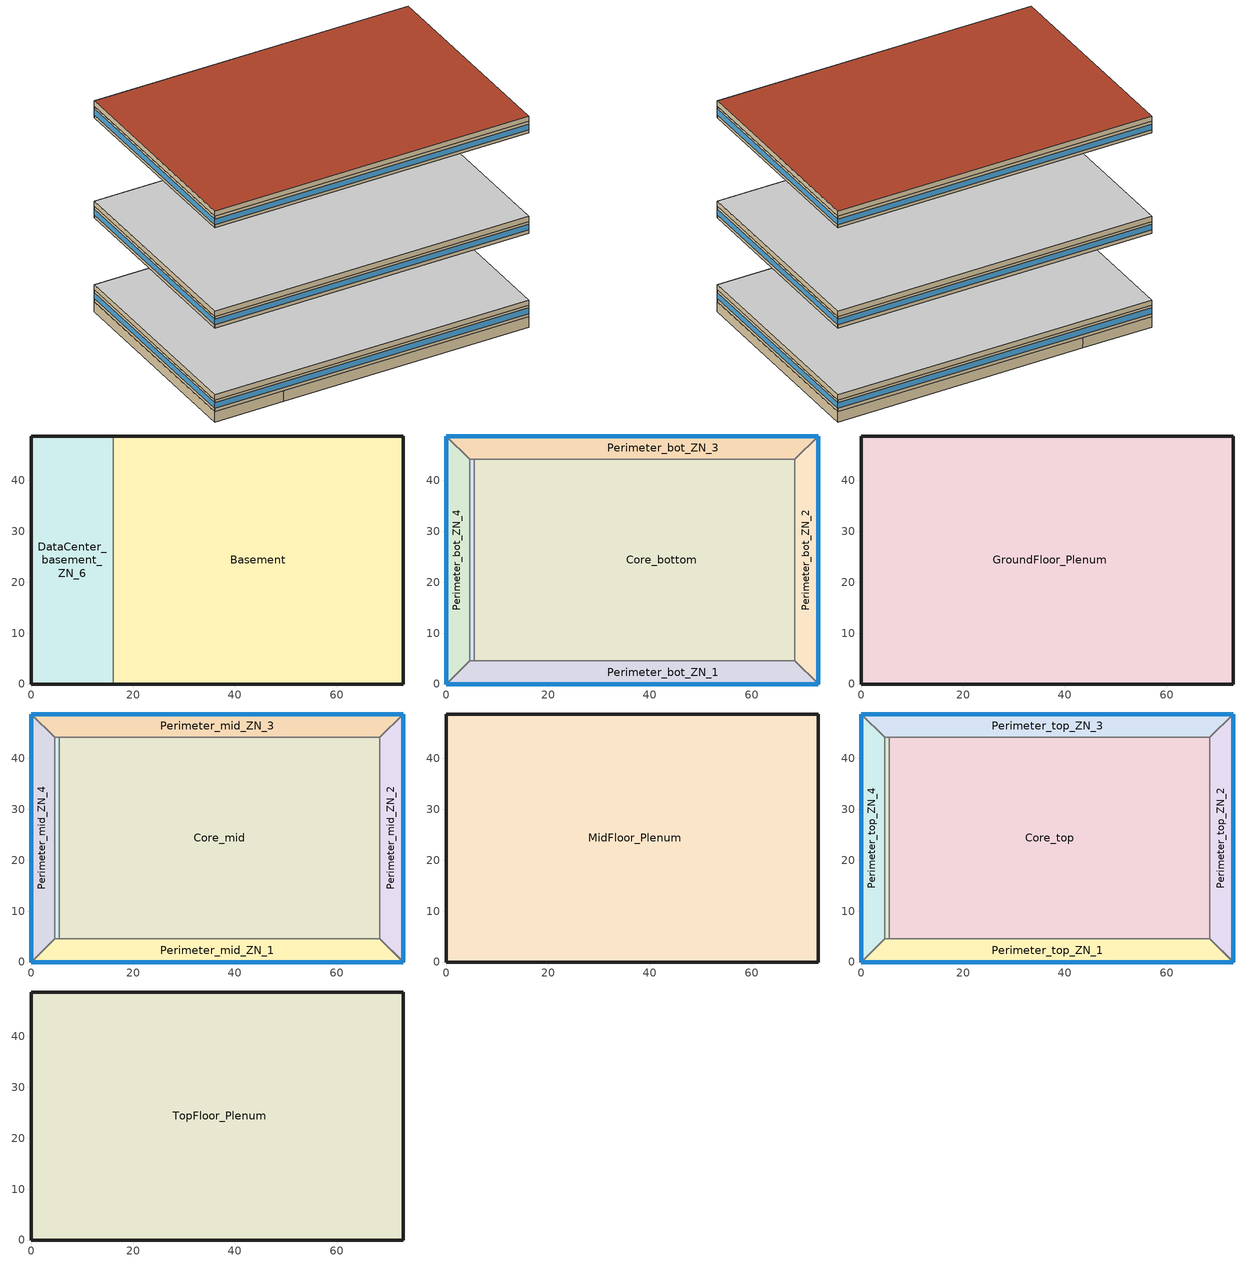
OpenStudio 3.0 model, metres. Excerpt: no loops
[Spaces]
Basement
 floor ground: 73.11,48.74 73.11,0 16.08,0 16.08,48.74 z-2.44
 wall ground: 16.08,0 73.11,0 73.11,48.74 16.08,48.74 z-2.44:0
 wall to DataCenter_basement_ZN_6: 16.08,48.74 16.08,0 z-2.44:0
DataCenter_basement_ZN_6
 floor ground: 16.08,48.74 16.08,0 0,0 0,48.74 z-2.44
 wall ground: 16.08,48.74 0,48.74 0,0 16.08,0 z-2.44:0
Core_bottom
 floor to DataCenter_basement_ZN_6: 16.08,44.16 16.08,4.57 5.49,4.57 5.49,44.16 z0
 floor to Basement: 68.53,44.16 68.53,4.57 16.08,4.57 16.08,44.16 z0
 wall to Perimeter_bot_ZN_1: 5.49,4.57 68.53,4.57 z0:2.74
 wall to DataCenter_bot_ZN_6: 5.49,44.16 5.49,4.57 z0:2.74
 wall to Perimeter_bot_ZN_2: 68.53,4.57 68.53,44.16 z0:2.74
 wall to Perimeter_bot_ZN_3: 68.53,44.16 5.49,44.16 z0:2.74
Perimeter_bot_ZN_3
 floor to Basement: 73.11,48.74 68.53,44.16 16.08,44.16 16.08,48.74 z0
 floor to DataCenter_basement_ZN_6: 16.08,48.74 16.08,44.16 4.57,44.16 0,48.74 z0
 wall outside: 73.11,48.74 0,48.74 z0:2.74
 wall to Perimeter_bot_ZN_4: 0,48.74 4.57,44.16 z0:2.74
 wall to Perimeter_bot_ZN_2: 68.53,44.16 73.11,48.74 z0:2.74
 wall to DataCenter_bot_ZN_6: 4.57,44.16 5.49,44.16 z0:2.74
 window (BTAP-Ext-FixedWindow:U=0.190 SHGC=0.600): 73.08,48.74 0.03,48.74 z0.76:2.08
Perimeter_bot_ZN_1
 floor to DataCenter_basement_ZN_6: 16.08,4.57 16.08,0 0,0 4.57,4.57 z0
 floor to Basement: 68.53,4.57 73.11,0 16.08,0 16.08,4.57 z0
 wall outside: 0,0 73.11,0 z0:2.74
 wall to Perimeter_bot_ZN_4: 4.57,4.57 0,0 z0:2.74
 wall to DataCenter_bot_ZN_6: 5.49,4.57 4.57,4.57 z0:2.74
 wall to Perimeter_bot_ZN_2: 73.11,0 68.53,4.57 z0:2.74
 window (BTAP-Ext-FixedWindow:U=0.190 SHGC=0.600): 0.03,0 73.08,0 z0.76:2.08
Perimeter_bot_ZN_2
 floor to Basement: 73.11,48.74 73.11,0 68.53,4.57 68.53,44.16 z0
 wall outside: 73.11,0 73.11,48.74 z0:2.74
 window (BTAP-Ext-FixedWindow:U=0.190 SHGC=0.600): 73.11,0.03 73.11,48.71 z0.76:2.08
Perimeter_bot_ZN_4
 floor to DataCenter_basement_ZN_6: 0,48.74 4.57,44.16 4.57,4.57 0,0 z0
 wall outside: 0,48.74 0,0 z0:2.74
 wall to DataCenter_bot_ZN_6: 4.57,4.57 4.57,44.16 z0:2.74
 window (BTAP-Ext-FixedWindow:U=0.190 SHGC=0.600): 0,48.71 0,0.03 z0.76:2.08
DataCenter_bot_ZN_6
 floor to DataCenter_basement_ZN_6: 5.49,44.16 5.49,4.57 4.57,4.57 4.57,44.16 z0
GroundFloor_Plenum
 floor to Perimeter_bot_ZN_4: 0,48.74 4.57,44.16 4.57,4.57 0,0 z2.74
 floor to Perimeter_bot_ZN_2: 73.11,48.74 73.11,0 68.53,4.57 68.53,44.16 z2.74
 floor to Perimeter_bot_ZN_1: 68.53,4.57 73.11,0 0,0 4.57,4.57 z2.74
 floor to Perimeter_bot_ZN_3: 73.11,48.74 68.53,44.16 4.57,44.16 0,48.74 z2.74
 floor to Core_bottom: 68.53,44.16 68.53,4.57 5.49,4.57 5.49,44.16 z2.74
 floor to DataCenter_bot_ZN_6: 5.49,44.16 5.49,4.57 4.57,4.57 4.57,44.16 z2.74
 wall outside: 73.11,0 73.11,48.74 0,48.74 0,0 73.11,0 z2.74:3.96
 ceiling adiabatic (BTAP-Int-Wall): 73.11,0 73.11,48.74 0,48.74 0,0 z3.96
Perimeter_mid_ZN_2
 floor adiabatic (BTAP-Int-Wall): 73.11,48.74 73.11,0 68.53,4.57 68.53,44.16 z19.82
 wall outside: 73.11,0 73.11,48.74 z19.82:22.56
 wall to Perimeter_mid_ZN_3: 73.11,48.74 68.53,44.16 z19.82:22.56
 wall to Perimeter_mid_ZN_1: 68.53,4.57 73.11,0 z19.82:22.56
 wall to Core_mid: 68.53,44.16 68.53,4.57 z19.82:22.56
 window (BTAP-Ext-FixedWindow:U=0.190 SHGC=0.600): 73.11,0.03 73.11,48.71 z20.58:21.9
Perimeter_mid_ZN_1
 floor adiabatic (BTAP-Int-Wall): 68.53,4.57 73.11,0 0,0 4.57,4.57 z19.82
 wall outside: 0,0 73.11,0 z19.82:22.56
 wall to Perimeter_mid_ZN_4: 4.57,4.57 0,0 z19.82:22.56
 wall to DataCenter_mid_ZN_6: 5.49,4.57 4.57,4.57 z19.82:22.56
 wall to Core_mid: 68.53,4.57 5.49,4.57 z19.82:22.56
 window (BTAP-Ext-FixedWindow:U=0.190 SHGC=0.600): 0.03,0 73.08,0 z20.58:21.9
DataCenter_mid_ZN_6
 floor adiabatic (BTAP-Int-Wall): 5.49,44.16 5.49,4.57 4.57,4.57 4.57,44.16 z19.82
 wall to Perimeter_mid_ZN_4: 4.57,44.16 4.57,4.57 z19.82:22.56
 wall to Core_mid: 5.49,4.57 5.49,44.16 z19.82:22.56
 wall to Perimeter_mid_ZN_3: 5.49,44.16 4.57,44.16 z19.82:22.56
Core_mid
 floor adiabatic (BTAP-Int-Wall): 68.53,44.16 68.53,4.57 5.49,4.57 5.49,44.16 z19.82
 wall to Perimeter_mid_ZN_3: 68.53,44.16 5.49,44.16 z19.82:22.56
Perimeter_mid_ZN_3
 floor adiabatic (BTAP-Int-Wall): 73.11,48.74 68.53,44.16 4.57,44.16 0,48.74 z19.82
 wall outside: 73.11,48.74 0,48.74 z19.82:22.56
 wall to Perimeter_mid_ZN_4: 0,48.74 4.57,44.16 z19.82:22.56
 window (BTAP-Ext-FixedWindow:U=0.190 SHGC=0.600): 73.08,48.74 0.03,48.74 z20.58:21.9
Perimeter_mid_ZN_4
 floor adiabatic (BTAP-Int-Wall): 0,48.74 4.57,44.16 4.57,4.57 0,0 z19.82
 wall outside: 0,48.74 0,0 z19.82:22.56
 window (BTAP-Ext-FixedWindow:U=0.190 SHGC=0.600): 0,48.71 0,0.03 z20.58:21.9
MidFloor_Plenum
 floor to Perimeter_mid_ZN_1: 68.53,4.57 73.11,0 0,0 4.57,4.57 z22.56
 floor to DataCenter_mid_ZN_6: 5.49,44.16 5.49,4.57 4.57,4.57 4.57,44.16 z22.56
 floor to Perimeter_mid_ZN_2: 73.11,48.74 73.11,0 68.53,4.57 68.53,44.16 z22.56
 floor to Perimeter_mid_ZN_4: 0,48.74 4.57,44.16 4.57,4.57 0,0 z22.56
 floor to Core_mid: 68.53,44.16 68.53,4.57 5.49,4.57 5.49,44.16 z22.56
 floor to Perimeter_mid_ZN_3: 73.11,48.74 68.53,44.16 4.57,44.16 0,48.74 z22.56
 wall outside: 73.11,48.74 0,48.74 0,0 73.11,0 73.11,48.74 z22.56:23.78
 ceiling adiabatic (BTAP-Int-Wall): 73.11,0 73.11,48.74 0,48.74 0,0 z23.78
DataCenter_top_ZN_6
 floor adiabatic (BTAP-Int-Wall): 5.49,44.16 5.49,4.57 4.57,4.57 4.57,44.16 z43.6
 wall to Perimeter_top_ZN_4: 4.57,44.16 4.57,4.57 z43.6:46.34
 wall to Core_top: 5.49,4.57 5.49,44.16 z43.6:46.34
 wall to Perimeter_top_ZN_3: 5.49,44.16 4.57,44.16 z43.6:46.34
 wall to Perimeter_top_ZN_1: 4.57,4.57 5.49,4.57 z43.6:46.34
Perimeter_top_ZN_3
 floor adiabatic (BTAP-Int-Wall): 73.11,48.74 68.53,44.16 4.57,44.16 0,48.74 z43.6
 wall outside: 73.11,48.74 0,48.74 z43.6:46.34
 wall to Core_top: 5.49,44.16 68.53,44.16 z43.6:46.34
 wall to Perimeter_top_ZN_2: 68.53,44.16 73.11,48.74 z43.6:46.34
 wall to Perimeter_top_ZN_4: 0,48.74 4.57,44.16 z43.6:46.34
 window (BTAP-Ext-FixedWindow:U=0.190 SHGC=0.600): 73.08,48.74 0.03,48.74 z44.36:45.68
Core_top
 floor adiabatic (BTAP-Int-Wall): 68.53,44.16 68.53,4.57 5.49,4.57 5.49,44.16 z43.6
 wall to Perimeter_top_ZN_1: 5.49,4.57 68.53,4.57 z43.6:46.34
 wall to Perimeter_top_ZN_2: 68.53,4.57 68.53,44.16 z43.6:46.34
Perimeter_top_ZN_2
 floor adiabatic (BTAP-Int-Wall): 73.11,48.74 73.11,0 68.53,4.57 68.53,44.16 z43.6
 wall outside: 73.11,0 73.11,48.74 z43.6:46.34
 wall to Perimeter_top_ZN_1: 68.53,4.57 73.11,0 z43.6:46.34
 window (BTAP-Ext-FixedWindow:U=0.190 SHGC=0.600): 73.11,0.03 73.11,48.71 z44.36:45.68
Perimeter_top_ZN_1
 floor adiabatic (BTAP-Int-Wall): 68.53,4.57 73.11,0 0,0 4.57,4.57 z43.6
 wall outside: 0,0 73.11,0 z43.6:46.34
 wall to Perimeter_top_ZN_4: 4.57,4.57 0,0 z43.6:46.34
 window (BTAP-Ext-FixedWindow:U=0.190 SHGC=0.600): 0.03,0 73.08,0 z44.36:45.68
Perimeter_top_ZN_4
 floor adiabatic (BTAP-Int-Wall): 0,48.74 4.57,44.16 4.57,4.57 0,0 z43.6
 wall outside: 0,48.74 0,0 z43.6:46.34
 window (BTAP-Ext-FixedWindow:U=0.190 SHGC=0.600): 0,48.71 0,0.03 z44.36:45.68
TopFloor_Plenum
 floor to Perimeter_top_ZN_3: 73.11,48.74 68.53,44.16 4.57,44.16 0,48.74 z46.34
 floor to Perimeter_top_ZN_2: 73.11,48.74 73.11,0 68.53,4.57 68.53,44.16 z46.34
 floor to Perimeter_top_ZN_1: 68.53,4.57 73.11,0 0,0 4.57,4.57 z46.34
 floor to Perimeter_top_ZN_4: 0,48.74 4.57,44.16 4.57,4.57 0,0 z46.34
 floor to DataCenter_top_ZN_6: 5.49,44.16 5.49,4.57 4.57,4.57 4.57,44.16 z46.34
 floor to Core_top: 68.53,44.16 68.53,4.57 5.49,4.57 5.49,44.16 z46.34
 wall outside: 0,0 73.11,0 73.11,48.74 0,48.74 0,0 z46.34:47.56
 roof outside: 73.11,0 73.11,48.74 0,48.74 0,0 z47.56
[Building]
LargeOffice: North Axis {deg}=0; Default Construction Set=BTAP-Mass at hdd = 5000.0; Standards Number of Stories=13; Standards Number of Above Ground Stories=12; Standards Template=NECB2017; Standards Building Type=LargeOffice
[Site]
Calgary Intl AP_AB_CAN: Latitude {deg}=51.114; Longitude {deg}=-114.02; Time Zone {hr}=-7; Elevation {m}=1084.1
[Site:WaterMainsTemperature]
Calculation Method=Correlation; Annual Average Outdoor Air Temperature {C}=5; Maximum Difference In Monthly Average Outdoor Air Temperatures {deltaC}=23.3
[Site:GroundTemperature:BuildingSurface]
19.527, 19.502, 19.536, 19.598, 20.002, 21.64, 22.225, 22.375, 21.449, 20.121, 19.802, 19.633
[SizingPeriod:DesignDay] Barometric Pressure {Pa}=88961; Sky Clearness=0; Rain Indicator=0; Snow Indicator=0; Day of Month=21; Daylight Saving Time Indicator=0; Humidity Indicating Type=Wetbulb; Dry-Bulb Temperature Range Modifier Type=DefaultMultipliers
Name | Maximum Dry-Bulb Temperature {C} | Daily Dry-Bulb Temperature Range {deltaC} | Humidity Indicating Conditions at Maximum Dry-Bulb | Wind Speed {m/s} | Wind Direction {deg} | Month | Day Type | Solar Model Indicator | ASHRAE Taub | ASHRAE Taud
Calgary Intl AP Ann Clg .4% Condns DB=>MWB | 28.5 | 12.1 | 16.1 | 4.5 | 160 | 7 | SummerDesignDay | ASHRAETau | 0.339 | 2.421
Calgary Intl AP Ann Htg 99.6% Condns DB | -28.5 | 0 | -28.5 | 2.9 | 200 | 1 | WinterDesignDay | ASHRAEClearSky
[ClimateZones]
Climate Zone Institution Name 1=ASHRAE; Climate Zone Document Name 1=ANSI/ASHRAE Standard 169; Climate Zone Document Year 1=2006; Climate Zone Institution Name 2=CEC; Climate Zone Document Name 2=California Climate Zone Descriptions; Climate Zone Document Year 2=1995
[Material:NoMass] Roughness=Smooth; Thermal Absorptance=0.9; Solar Absorptance=0.7
Name | Thermal Resistance {m2-K/W} | Visible Absorptance
Typical Carpet Pad; Typical Carpet Pad 1 | 0.21648 | 0.8
Typical Insulation 1 | 5.91238 | 0.7
Typical Insulation 2 | 4.49096 | 0.7
Typical Insulation 3 | 7.24636 | 0.7
Typical Carpet Pad 2 | 1.25503 | 0.8
Typical Carpet Pad 3; Typical Carpet Pad 4 | 3.45515 | 0.8
Typical Insulation 4 | 0.526298 | 0.7
Typical Insulation 5 | 0.526316 | 0.7
[Material]
Name | Roughness | Thickness {m} | Conductivity {W/m-K} | Density {kg/m3} | Specific Heat {J/kg-K} | Thermal Absorptance | Solar Absorptance | Visible Absorptance
G05 25mm wood | MediumSmooth | 0.0254 | 0.15 | 608 | 1630 | 0.9 | 0.5 | 0.5
100mm Normalweight concrete floor 1 | MediumSmooth | 0.1016 | 2.31 | 2322 | 832
G01 13mm gypsum board 1 | Smooth | 0.0127 | 0.16 | 800 | 1090 | 0.9 | 0.7 | 0.5
4 in. Normalweight Concrete Floor 1 | MediumRough | 0.1016 | 2.31 | 2322 | 832 | 0.9 | 0.7 | 0.7
1IN Stucco 1 | Smooth | 0.0253 | 0.6918 | 1858 | 837 | 0.9 | 0.7 | 0.92
8IN CONCRETE HW RefBldg 1 | Rough | 0.2032 | 1.311 | 2240 | 836.8 | 0.9 | 0.7 | 0.7
1/2IN Gypsum 1 | Smooth | 0.0127 | 0.16 | 784.9 | 830 | 0.9 | 0.4 | 0.4
Metal Roof Surface 1; F08 Metal surface 1 | Smooth | 0.0008 | 45.28 | 7824 | 500 | 0.9 | 0.7 | 0.7
6 in. Normalweight Concrete Floor 1; 6 in. Normalweight Concrete Floor 2; 6 in. Normalweight Concrete Floor 3 | MediumRough | 0.1524 | 2.31 | 2322 | 832 | 0.9 | 0.7 | 0.7
[Construction]
BTAP-Int-Partition; BTAP-Int-Door: G05 25mm wood
BTAP-Int-Floor: 100mm Normalweight concrete floor 1, Typical Carpet Pad
BTAP-Int-Wall: G01 13mm gypsum board 1, G01 13mm gypsum board 1
BTAP-Int-Ceiling: Typical Carpet Pad, 100mm Normalweight concrete floor 1
BTAP-Int-Window: SimpleGlazing
BTAP-Ext-Floor-Mass:U-0.162: Typical Insulation 1, 4 in. Normalweight Concrete Floor 1, Typical Carpet Pad 1
BTAP-Ext-Wall-Mass:U-0.21: 1IN Stucco 1, 8IN CONCRETE HW RefBldg 1, Typical Insulation 2, 1/2IN Gypsum 1
BTAP-Ext-Roof-Metal:U-0.138: Metal Roof Surface 1, Typical Insulation 3
BTAP-Grnd-Floor-Mass:U-0.757: 6 in. Normalweight Concrete Floor 1, Typical Carpet Pad 2
BTAP-Grnd-Wall-Mass:U-0.284: 6 in. Normalweight Concrete Floor 2, Typical Carpet Pad 3
BTAP-Grnd-Roof-Mass:U-0.284: 6 in. Normalweight Concrete Floor 3, Typical Carpet Pad 4
BTAP-Ext-FixedWindow:U=0.190 SHGC=0.600; BTAP-Ext-GlassDoors:U=0.190 SHGC=0.600; BTAP-Ext-Skylights:U=0.190 SHGC=0.600; BTAP-Ext-DaylightDomes:U=0.190 SHGC=0.600; BTAP-Ext-DaylightDiffuser:U=0.190 SHGC=0.600: SimpleGlazing:U=0.190 SHGC=0.600
BTAP-Ext-Door:U-1.9: F08 Metal surface 1, Typical Insulation 4
BTAP-Ext-OverHeadDoor:U-1.9: Typical Insulation 5
[DefaultConstructionSet]
BTAP-Mass at hdd = 5000.0: Default Exterior Surface Constructions=BTAP-Mass at hdd = 5000.0; Default Interior Surface Constructions=Default Surface Constructions 2; Default Ground Contact Surface Constructions=BTAP-Mass at hdd = 5000.0 1; Default Exterior SubSurface Constructions=BTAP-Mass at hdd = 5000.0; Default Interior SubSurface Constructions=Default Sub Surface Constructions 2; Interior Partition Construction=BTAP-Int-Partition
[DefaultSurfaceConstructions]
Name | Floor Construction | Wall Construction | Roof Ceiling Construction
Default Surface Constructions 2 | BTAP-Int-Floor | BTAP-Int-Wall | BTAP-Int-Ceiling
BTAP-Mass at hdd = 5000.0 | BTAP-Ext-Floor-Mass:U-0.162 | BTAP-Ext-Wall-Mass:U-0.21 | BTAP-Ext-Roof-Metal:U-0.138
BTAP-Mass at hdd = 5000.0 1 | BTAP-Grnd-Floor-Mass:U-0.757 | BTAP-Grnd-Wall-Mass:U-0.284 | BTAP-Grnd-Roof-Mass:U-0.284
[DefaultSubSurfaceConstructions]
Name | Fixed Window Construction | Operable Window Construction | Door Construction | Glass Door Construction | Overhead Door Construction | Skylight Construction | Tubular Daylight Dome Construction | Tubular Daylight Diffuser Construction
Default Sub Surface Constructions 2 | BTAP-Int-Window | BTAP-Int-Window | BTAP-Int-Door
BTAP-Mass at hdd = 5000.0 | BTAP-Ext-FixedWindow:U=0.190 SHGC=0.600 | BTAP-Ext-FixedWindow:U=0.190 SHGC=0.600 | BTAP-Ext-Door:U-1.9 | BTAP-Ext-GlassDoors:U=0.190 SHGC=0.600 | BTAP-Ext-OverHeadDoor:U-1.9 | BTAP-Ext-Skylights:U=0.190 SHGC=0.600 | BTAP-Ext-DaylightDomes:U=0.190 SHGC=0.600 | BTAP-Ext-DaylightDiffuser:U=0.190 SHGC=0.600
[WindowMaterial:SimpleGlazingSystem] Solar Heat Gain Coefficient=0.6; Visible Transmittance=0.21
Name | U-Factor {W/m2-K}
SimpleGlazing | 2.2
SimpleGlazing:U=0.190 SHGC=0.600 | 1.9
[Space]
Name | Space Type | Building Story | Thermal Zone | Part of Total Floor Area
Core_mid | Space Function Office open plan | Building Story 2 | ALL_ST=Office open plan_FL=Building Story 2_SCH=A | Yes
DataCenter_top_ZN_6 | Space Function Office open plan | Building Story 3 | ALL_ST=Office open plan_FL=Building Story 3_SCH=A 1
Perimeter_mid_ZN_2 | Space Function Office open plan | Building Story 2 | ALL_ST=Office open plan_FL=Building Story 2_SCH=A 2 | Yes
Perimeter_mid_ZN_1 | Space Function Office open plan | Building Story 2 | ALL_ST=Office open plan_FL=Building Story 2_SCH=A 3 | Yes
MidFloor_Plenum | Space Function - undefined - | Building Story 2 | ALL_ST=- undefined -_FL=Building Story 2_SCH=A | No
DataCenter_mid_ZN_6 | Space Function Office open plan | Building Story 2 | ALL_ST=Office open plan_FL=Building Story 2_SCH=A 1
Core_bottom | Space Function Office open plan | Building Story 1 | ALL_ST=Office open plan_FL=Building Story 1_SCH=A 5 | Yes
Perimeter_top_ZN_3 | Space Function Office open plan | Building Story 3 | ALL_ST=Office open plan_FL=Building Story 3_SCH=A 2 | Yes
Core_top | Space Function Office open plan | Building Story 3 | ALL_ST=Office open plan_FL=Building Story 3_SCH=A 3 | Yes
Perimeter_bot_ZN_3 | Space Function Office open plan | Building Story 1 | ALL_ST=Office open plan_FL=Building Story 1_SCH=A 3 | Yes
Basement | Space Function Electrical/Mechanical room-sch-A | Basement Story 0 | WILD_ST=Electrical/Mechanical room-sch-A_FL=Basement Story 0_SCH=A | Yes
Perimeter_bot_ZN_1 | Space Function Office open plan | Building Story 1 | ALL_ST=Office open plan_FL=Building Story 1_SCH=A 4 | Yes
Perimeter_mid_ZN_3 | Space Function Office open plan | Building Story 2 | ALL_ST=Office open plan_FL=Building Story 2_SCH=A 4 | Yes
Perimeter_top_ZN_2 | Space Function Office open plan | Building Story 3 | ALL_ST=Office open plan_FL=Building Story 3_SCH=A 4 | Yes
Perimeter_top_ZN_1 | Space Function Office open plan | Building Story 3 | ALL_ST=Office open plan_FL=Building Story 3_SCH=A 5 | Yes
Perimeter_mid_ZN_4 | Space Function Office open plan | Building Story 2 | ALL_ST=Office open plan_FL=Building Story 2_SCH=A 5 | Yes
TopFloor_Plenum | Space Function - undefined - | Building Story 3 | ALL_ST=- undefined -_FL=Building Story 3_SCH=A | No
GroundFloor_Plenum | Space Function - undefined - | Building Story 1 | ALL_ST=- undefined -_FL=Building Story 1_SCH=A | No
Perimeter_top_ZN_4 | Space Function Office open plan | Building Story 3 | ALL_ST=Office open plan_FL=Building Story 3_SCH=A | Yes
DataCenter_basement_ZN_6 | Space Function Office open plan | Basement Story 0 | ALL_ST=Office open plan_FL=Basement Story 0_SCH=A
Perimeter_bot_ZN_2 | Space Function Office open plan | Building Story 1 | ALL_ST=Office open plan_FL=Building Story 1_SCH=A 2 | Yes
Perimeter_bot_ZN_4 | Space Function Office open plan | Building Story 1 | ALL_ST=Office open plan_FL=Building Story 1_SCH=A 1 | Yes
DataCenter_bot_ZN_6 | Space Function Office open plan | Building Story 1 | ALL_ST=Office open plan_FL=Building Story 1_SCH=A
[BuildingStory]
Name | Nominal Z Coordinate {m}
Basement Story 0 | -2.439
Building Story 1 | 0
Building Story 2 | 19.816
Building Story 3 | 43.5952
[SpaceType] Standards Building Type=Space Function
Name | Default Schedule Set | Design Specification Outdoor Air Object | Standards Space Type
Space Function Electrical/Mechanical room-sch-A | Space Function Electrical/Mechanical room-sch-A Schedule Set | Space Function Electrical/Mechanical room-sch-A Ventilation | Electrical/Mechanical room-sch-A
Space Function Office open plan | Space Function Office open plan Schedule Set | Space Function Office open plan Ventilation | Office open plan
Space Function - undefined - | Space Function - undefined - Schedule Set | Space Function - undefined - Ventilation | - undefined -
[DesignSpecification:OutdoorAir]
Name | Outdoor Air Flow per Person {m3/s-person} | Outdoor Air Flow per Floor Area {m3/s-m2} | Outdoor Air Flow Air Changes per Hour {1/hr} | Outdoor Air Method
Space Function - undefined - Ventilation | 0 | 0 | 0
Space Function Electrical/Mechanical room-sch-A Ventilation | 0 | 0.0003048 |  | Sum
Space Function Office open plan Ventilation | 0.00253908 | 0.0003048 |  | Sum
[DefaultScheduleSet] Infiltration Schedule=Always On
Name | Number of People Schedule | People Activity Level Schedule | Lighting Schedule | Electric Equipment Schedule
Space Function - undefined - Schedule Set
Space Function Electrical/Mechanical room-sch-A Schedule Set | NECB-A-Occupancy | NECB-Activity | NECB-A-Lighting | NECB-A-Electric-Equipment
Space Function Office open plan Schedule Set | NECB-A-Occupancy | NECB-Activity | NECB-A-Occupancy-NECB-A-Lighting-0.2-0.1-0.67-Light Ruleset | NECB-A-Electric-Equipment
[ThermostatSetpoint:DualSetpoint]
Name | Heating Setpoint Temperature Schedule | Cooling Setpoint Temperature Schedule
Space Function Office open plan Thermostat 39; Space Function Office open plan Thermostat 40; Space Function Office open plan Thermostat 41; Space Function Office open plan Thermostat 42; Space Function Office open plan Thermostat 43; Space Function Office open plan Thermostat 44; Space Function Office open plan Thermostat 45; Space Function Office open plan Thermostat 46; Space Function Office open plan Thermostat 47; Space Function Office open plan Thermostat 48; Space Function Office open plan Thermostat 49; Space Function Office open plan Thermostat 50; Space Function Office open plan Thermostat 51; Space Function Office open plan Thermostat 52; Space Function Office open plan Thermostat 53; Space Function Office open plan Thermostat 54; Space Function Office open plan Thermostat 55; Space Function Office open plan Thermostat 56; Space Function Office open plan Thermostat 57; Space Function Electrical/Mechanical room-sch-A Thermostat 3 | NECB-A-Thermostat Setpoint-Heating | NECB-A-Thermostat Setpoint-Cooling
Space Function - undefined - Thermostat 7; Space Function - undefined - Thermostat 8; Space Function - undefined - Thermostat 9
[People:Definition] Number of People Calculation Method=People/Area; Fraction Radiant=0.3
Name | People per Space Floor Area {person/m2}
Space Function Electrical/Mechanical room-sch-A People Definition | 0.00500182
Space Function Office open plan People Definition | 0.0500182
[People] Work Efficiency Schedule=Work Efficiency Schedule; Clothing Insulation Schedule=Clothing Schedule; Air Velocity Schedule=Air Velocity Schedule; Multiplier=1
Name | People Definition | Space or SpaceType
Space Function Electrical/Mechanical room-sch-A People | Space Function Electrical/Mechanical room-sch-A People Definition | Space Function Electrical/Mechanical room-sch-A
Space Function Office open plan People | Space Function Office open plan People Definition | Space Function Office open plan
[Lights:Definition] Design Level Calculation Method=Watts/Area; Fraction Radiant=0.5; Fraction Visible=0.2
Name | Watts per Space Floor Area {W/m2}
Space Function Electrical/Mechanical room-sch-A Lights Definition | 4.60167
Space Function Office open plan Lights Definition | 8.69993
[Lights] Fraction Replaceable=1
Name | Lights Definition | Space or SpaceType
Space Function Electrical/Mechanical room-sch-A Lights | Space Function Electrical/Mechanical room-sch-A Lights Definition | Space Function Electrical/Mechanical room-sch-A
Space Function Office open plan Lights | Space Function Office open plan Lights Definition | Space Function Office open plan
[ElectricEquipment:Definition] Design Level Calculation Method=Watts/Area; Fraction Radiant=0.5
Name | Watts per Space Floor Area {W/m2}
Space Function Electrical/Mechanical room-sch-A Elec Equip Definition | 1.00036
Space Function Office open plan Elec Equip Definition | 7.50273
[ElectricEquipment]
Name | Electric Equipment Definition | Space or SpaceType
Space Function Electrical/Mechanical room-sch-A Elec Equip | Space Function Electrical/Mechanical room-sch-A Elec Equip Definition | Space Function Electrical/Mechanical room-sch-A
Space Function Office open plan Elec Equip | Space Function Office open plan Elec Equip Definition | Space Function Office open plan
[SpaceInfiltration:DesignFlowRate] Schedule=Always On Discrete; Design Flow Rate Calculation Method=Flow/ExteriorArea; Flow per Exterior Surface Area {m3/s-m2}=0.00025; Constant Term Coefficient=0; Temperature Term Coefficient=0; Velocity Term Coefficient=0.224; Velocity Squared Term Coefficient=0
Name | Space or SpaceType
GroundFloor_Plenum Infiltration | GroundFloor_Plenum
MidFloor_Plenum Infiltration | MidFloor_Plenum
Perimeter_bot_ZN_1 Infiltration | Perimeter_bot_ZN_1
Perimeter_bot_ZN_2 Infiltration | Perimeter_bot_ZN_2
Perimeter_bot_ZN_3 Infiltration | Perimeter_bot_ZN_3
Perimeter_bot_ZN_4 Infiltration | Perimeter_bot_ZN_4
Perimeter_mid_ZN_1 Infiltration | Perimeter_mid_ZN_1
Perimeter_mid_ZN_2 Infiltration | Perimeter_mid_ZN_2
Perimeter_mid_ZN_3 Infiltration | Perimeter_mid_ZN_3
Perimeter_mid_ZN_4 Infiltration | Perimeter_mid_ZN_4
Perimeter_top_ZN_1 Infiltration | Perimeter_top_ZN_1
Perimeter_top_ZN_2 Infiltration | Perimeter_top_ZN_2
Perimeter_top_ZN_3 Infiltration | Perimeter_top_ZN_3
Perimeter_top_ZN_4 Infiltration | Perimeter_top_ZN_4
TopFloor_Plenum Infiltration | TopFloor_Plenum
[ThermalZone] Use Ideal Air Loads=No
Name | Thermostat | Multiplier
ALL_ST=Office open plan_FL=Building Story 1_SCH=A | Space Function Office open plan Thermostat 39
ALL_ST=Office open plan_FL=Building Story 1_SCH=A 1 | Space Function Office open plan Thermostat 40
ALL_ST=Office open plan_FL=Building Story 1_SCH=A 2 | Space Function Office open plan Thermostat 41
ALL_ST=Office open plan_FL=Basement Story 0_SCH=A | Space Function Office open plan Thermostat 42
ALL_ST=Office open plan_FL=Building Story 3_SCH=A | Space Function Office open plan Thermostat 43
ALL_ST=- undefined -_FL=Building Story 1_SCH=A | Space Function - undefined - Thermostat 7
ALL_ST=- undefined -_FL=Building Story 3_SCH=A | Space Function - undefined - Thermostat 8
ALL_ST=Office open plan_FL=Building Story 2_SCH=A | Space Function Office open plan Thermostat 44 | 10
ALL_ST=Office open plan_FL=Building Story 1_SCH=A 3 | Space Function Office open plan Thermostat 45
ALL_ST=Office open plan_FL=Building Story 1_SCH=A 4 | Space Function Office open plan Thermostat 46
ALL_ST=Office open plan_FL=Building Story 2_SCH=A 1 | Space Function Office open plan Thermostat 47 | 10
ALL_ST=Office open plan_FL=Building Story 2_SCH=A 2 | Space Function Office open plan Thermostat 48 | 10
ALL_ST=Office open plan_FL=Building Story 2_SCH=A 3 | Space Function Office open plan Thermostat 49 | 10
ALL_ST=- undefined -_FL=Building Story 2_SCH=A | Space Function - undefined - Thermostat 9 | 10
ALL_ST=Office open plan_FL=Building Story 3_SCH=A 1 | Space Function Office open plan Thermostat 50
ALL_ST=Office open plan_FL=Building Story 1_SCH=A 5 | Space Function Office open plan Thermostat 51
ALL_ST=Office open plan_FL=Building Story 3_SCH=A 2 | Space Function Office open plan Thermostat 52
ALL_ST=Office open plan_FL=Building Story 3_SCH=A 3 | Space Function Office open plan Thermostat 53
ALL_ST=Office open plan_FL=Building Story 2_SCH=A 4 | Space Function Office open plan Thermostat 54 | 10
ALL_ST=Office open plan_FL=Building Story 3_SCH=A 4 | Space Function Office open plan Thermostat 55
ALL_ST=Office open plan_FL=Building Story 3_SCH=A 5 | Space Function Office open plan Thermostat 56
ALL_ST=Office open plan_FL=Building Story 2_SCH=A 5 | Space Function Office open plan Thermostat 57 | 10
WILD_ST=Electrical/Mechanical room-sch-A_FL=Basement Story 0_SCH=A | Space Function Electrical/Mechanical room-sch-A Thermostat 3
[Sizing:Zone] Zone Cooling Design Supply Air Temperature Input Method=SupplyAirTemperature; Zone Cooling Design Supply Air Temperature {C}=14; Zone Cooling Design Supply Air Temperature Difference {deltaC}=11.11; Zone Heating Design Supply Air Temperature Input Method=SupplyAirTemperature; Zone Heating Design Supply Air Temperature {C}=40; Zone Heating Design Supply Air Temperature Difference {deltaC}=11.11; Zone Cooling Design Supply Air Humidity Ratio {kg-H2O/kg-air}=0.0085; Zone Heating Design Supply Air Humidity Ratio {kg-H2O/kg-air}=0.008; Cooling Design Air Flow Method=DesignDay; Heating Design Air Flow Method=DesignDay; Account for Dedicated Outdoor Air System=No; Dedicated Outdoor Air System Control Strategy=NeutralSupplyAir; Dedicated Outdoor Air Low Setpoint Temperature for Design {C}=autosize; Dedicated Outdoor Air High Setpoint Temperature for Design {C}=autosize
ALL_ST=- undefined -_FL=Building Story 1_SCH=A; ALL_ST=- undefined -_FL=Building Story 3_SCH=A; ALL_ST=- undefined -_FL=Building Story 2_SCH=A
[Coil:Cooling:DX:VariableSpeed:SpeedData] Reference Unit Gross Rated Total Cooling Capacity {W}=8914.19; Reference Unit Gross Rated Sensible Heat Ratio=0.79; Reference Unit Rated Air Flow Rate {m3/s}=0.944; Total Cooling Capacity Function of Temperature Curve=Mitsubishi Hyper Heating VRF Outdoor Unit CCAPFT curve; Total Cooling Capacity Function of Air Flow Fraction Curve=Mitsubishi Hyper Heating VRF Outdoor Unit CCAPFFF curve; Energy Input Ratio Function of Temperature Curve=Mitsubishi Hyper Heating VRF Outdoor Unit CEIRFT curve; Energy Input Ratio Function of Air Flow Fraction Curve=Mitsubishi Hyper Heating VRF Outdoor Unit CEIRFFF curve
Name | Reference Unit Gross Rated Cooling COP {W/W}
Coil Cooling DX Variable Speed Speed Data 1 | 4.73
Coil Cooling DX Variable Speed Speed Data 2 | 4.11
Coil Cooling DX Variable Speed Speed Data 3; Coil Cooling DX Variable Speed Speed Data 5 | 3.68
Coil Cooling DX Variable Speed Speed Data 4 | 3.76
[Coil:Heating:DX:VariableSpeed:SpeedData] Reference Unit Gross Rated Heating Capacity {W}=9124.85; Reference Unit Rated Air Flow Rate {m3/s}=0.653; Heating Capacity Function of Temperature Curve=Mitsubishi Hyper Heating VRF Outdoor Unit HCAPFT curve; Total  Heating Capacity Function of Air Flow Fraction Curve=Mitsubishi Hyper Heating VRF Outdoor Unit HCAPFFF curve; Energy Input Ratio Function of Temperature Curve=Mitsubishi Hyper Heating VRF Outdoor Unit HEIRFT curve; Energy Input Ratio Function of Air Flow Fraction Curve=Mitsubishi Hyper Heating VRF Outdoor Unit HEIRFFF curve
Name | Reference Unit Gross Rated Heating COP
Coil Heating DX Variable Speed Speed Data 1 | 4.62
Coil Heating DX Variable Speed Speed Data 2 | 3.95
Coil Heating DX Variable Speed Speed Data 3; Coil Heating DX Variable Speed Speed Data 5 | 4.24
Coil Heating DX Variable Speed Speed Data 4 | 3.88
[AirConditioner:VariableRefrigerantFlow]
VRF Outdoor Unit 7554kBtu/hr 3.88COP: Availability Schedule=Always On Discrete; Gross Rated Total Cooling Capacity {W}=2.21388e+06; Gross Rated Cooling COP {W/W}=3.76; Minimum Outdoor Temperature in Cooling Mode {C}=-5; Maximum Outdoor Temperature in Cooling Mode {C}=43; Cooling Capacity Ratio Modifier Function of Low Temperature Curve=Mitsubishi Hyper Heating VRF Outdoor Unit Low CCAPFT curve; Cooling Capacity Ratio Boundary Curve=Mitsubishi Hyper Heating VRF Outdoor Unit CCAPFT Boundary curve; Cooling Capacity Ratio Modifier Function of High Temperature Curve=Mitsubishi Hyper Heating VRF Outdoor Unit High CCAPFT curve; Cooling Energy Input Ratio Modifier Function of Low Temperature Curve=Mitsubishi Hyper Heating VRF Outdoor Unit Low CEIRFT curve; Cooling Energy Input Ratio Boundary Curve=Mitsubishi Hyper Heating VRF Outdoor Unit CEIRFT Boundary curve; Cooling Energy Input Ratio Modifier Function of High Temperature Curve=Mitsubishi Hyper Heating VRF Outdoor Unit High CEIRFT curve; Cooling Energy Input Ratio Modifier Function of Low Part-Load Ratio Curve=Mitsubishi Hyper Heating VRF Outdoor Unit Low CEIRFPLR curve; Cooling Energy Input Ratio Modifier Function of High Part-Load Ratio Curve=Mitsubishi Hyper Heating VRF Outdoor Unit High CEIRFPLR curve; Cooling Combination Ratio Correction Factor Curve=Mitsubishi Hyper Heating VRF Outdoor Unit CCR curve; Cooling Part-Load Fraction Correlation Curve=Mitsubishi Hyper Heating VRF Outdoor Unit on-off CPLFFPLR curve; Gross Rated Heating Capacity {W}=2.21388e+06; Rated Heating Capacity Sizing Ratio {W/W}=1; Rated Heating COP {W/W}=3.88; Minimum Outdoor Temperature in Heating Mode {C}=-25; Maximum Outdoor Temperature in Heating Mode {C}=30; Heating Capacity Ratio Modifier Function of Low Temperature Curve=Mitsubishi Hyper Heating VRF Outdoor Unit Low HCAPFT curve; Heating Capacity Ratio Boundary Curve=Mitsubishi Hyper Heating VRF Outdoor Unit HCAPFT Boundary curve; Heating Capacity Ratio Modifier Function of High Temperature Curve=Mitsubishi Hyper Heating VRF Outdoor Unit High HCAPFT curve; Heating Energy Input Ratio Modifier Function of Low Temperature Curve=Mitsubishi Hyper Heating VRF Outdoor Unit Low HEIRFT curve; Heating Energy Input Ratio Boundary Curve=Mitsubishi Hyper Heating VRF Outdoor Unit HEIRFT Boundary curve; Heating Energy Input Ratio Modifier Function of High Temperature Curve=Mitsubishi Hyper Heating VRF Outdoor Unit High HEIRFT curve; Heating Performance Curve Outdoor Temperature Type=WetBulbTemperature; Heating Energy Input Ratio Modifier Function of Low Part-Load Ratio Curve=Mitsubishi Hyper Heating VRF Outdoor Unit Low HEIRFPLR curve; Heating Energy Input Ratio Modifier Function of High Part-Load Ratio Curve=Mitsubishi Hyper Heating VRF Outdoor Unit High HEIRFPLR curve; Heating Combination Ratio Correction Factor Curve=Mitsubishi Hyper Heating VRF Outdoor Unit HCR curve; Heating Part-Load Fraction Correlation Curve=Mitsubishi Hyper Heating VRF Outdoor Unit on-off HPLFFPLR curve; Minimum Heat Pump Part-Load Ratio=0.5; Master Thermostat Priority Control Type=ThermostatOffsetPriority; Heat Pump Waste Heat Recovery=Yes; Equivalent Piping Length used for Piping Correction Factor in Cooling Mode {m}=80.5843; Vertical Height used for Piping Correction Factor {m}=1e-06; Piping Correction Factor for Length in Cooling Mode Curve=Mitsubishi Hyper Heating VRF Outdoor Unit CCAPFPL curve; Piping Correction Factor for Height in Cooling Mode Coefficient {1/m}=-0.00019231; Equivalent Piping Length used for Piping Correction Factor in Heating Mode {m}=80.5843; Piping Correction Factor for Length in Heating Mode Curve=Mitsubishi Hyper Heating VRF Outdoor Unit HCAPFPL curve; Piping Correction Factor for Height in Heating Mode Coefficient {1/m}=-0.00019231; Crankcase Heater Power per Compressor {W}=0.001; Number of Compressors=3; Ratio of Compressor Size to Total Compressor Capacity {W/W}=0.33; Maximum Outdoor Dry-bulb Temperature for Crankcase Heater {C}=7; Defrost Strategy=ReverseCycle; Defrost Control=OnDemand; Defrost Energy Input Ratio Modifier Function of Temperature Curve=Mitsubishi Hyper Heating VRF Outdoor Unit Defrost HEIRFT curve 5; Defrost Time Period Fraction=0.058333; Resistive Defrost Heater Capacity {W}=autosize; Maximum Outdoor Dry-bulb Temperature for Defrost Operation {C}=7; Condenser Type=AirCooled; Water Condenser Volume Flow Rate {m3/s}=autosize; Evaporative Condenser Effectiveness=0.9; Evaporative Condenser Air Flow Rate {m3/s}=autosize; Evaporative Condenser Pump Rated Power Consumption {W}=autosize; Basin Heater Capacity {W/K}=0; Basin Heater Setpoint Temperature {C}=2; Fuel Type=Electricity; Minimum Outdoor Temperature in Heat Recovery Mode {C}=-5; Maximum Outdoor Temperature in Heat Recovery Mode {C}=26.2; Initial Heat Recovery Cooling Capacity Fraction {W/W}=0.5; Heat Recovery Cooling Capacity Time Constant {hr}=0.15; Initial Heat Recovery Cooling Energy Fraction {W/W}=1; Heat Recovery Cooling Energy Time Constant {hr}=0; Initial Heat Recovery Heating Capacity Fraction {W/W}=1; Heat Recovery Heating Capacity Time Constant {hr}=0.15; Initial Heat Recovery Heating Energy Fraction {W/W}=1; Heat Recovery Heating Energy Time Constant {hr}=0
[AvailabilityManager:NightCycle] Applicability Schedule=Always On Discrete; Control Type=CycleOnAny; Thermostat Tolerance {deltaC}=1; Cycling Run Time {s}=3600
Availability Manager Night Cycle 1; Availability Manager Night Cycle 2; Availability Manager Night Cycle 3; Availability Manager Night Cycle 4; Availability Manager Night Cycle 5
[HeatExchanger:AirToAir:SensibleAndLatent] Availability Schedule=Always On Discrete; Nominal Supply Air Flow Rate {m3/s}=autosize; Sensible Effectiveness at 100% Heating Air Flow=0.5; Latent Effectiveness at 100% Heating Air Flow=0.5; Sensible Effectiveness at 75% Heating Air Flow=0.5; Latent Effectiveness at 75% Heating Air Flow=0.5; Sensible Effectiveness at 100% Cooling Air Flow=0.5; Latent Effectiveness at 100% Cooling Air Flow=0.5; Sensible Effectiveness at 75% Cooling Air Flow=0.5; Latent Effectiveness at 75% Cooling Air Flow=0.5; Supply Air Outlet Temperature Control=Yes; Heat Exchanger Type=Rotary; Frost Control Type=ExhaustOnly; Threshold Temperature {C}=-23.3; Initial Defrost Time Fraction=0.167; Rate of Defrost Time Fraction Increase {1/K}=1.44; Economizer Lockout=Yes
Name | Nominal Electric Power {W}
sys_4|mixed|shr>none|sc>ccashp|sh>ccashp|ssf>cv|zh>b-e|zc>none|srf>none| ERV | 657.844
sys_6|mixed|shr>none|sh>ccashp|sc>ccashp|ssf>vv|zh>b-e|zc>none|srf>vv| ERV | 292.797
sys_6|mixed|shr>none|sh>ccashp|sc>ccashp|ssf>vv|zh>b-e|zc>none|srf>vv| 1 ERV; sys_6|mixed|shr>none|sh>ccashp|sc>ccashp|ssf>vv|zh>b-e|zc>none|srf>vv| 3 ERV | 1153.91
sys_6|mixed|shr>none|sh>ccashp|sc>ccashp|ssf>vv|zh>b-e|zc>none|srf>vv| 2 ERV | 11089.1
[SetpointManager:OutdoorAirPretreat] Minimum Setpoint Temperature {C}=-99; Maximum Setpoint Temperature {C}=99; Minimum Setpoint Humidity Ratio {kgWater/kgDryAir}=1e-05; Maximum Setpoint Humidity Ratio {kgWater/kgDryAir}=1
Setpoint Manager Outdoor Air Pretreat 1; Setpoint Manager Outdoor Air Pretreat 2; Setpoint Manager Outdoor Air Pretreat 3; Setpoint Manager Outdoor Air Pretreat 4; Setpoint Manager Outdoor Air Pretreat 5
[EnergyManagementSystem:Sensor]
OAT: Output Variable or Output Meter Index Key=Environment; Output Variable or Output Meter=Site Outdoor Air Drybulb Temperature
[EnergyManagementSystem:Actuator] Actuated Component Type=Schedule:Year; Actuated Component Control Type=Schedule Value
Name | Actuated Component
sys6mixedshrnoneshccashpscccashpssfvvzhbezcnonesrfvv2HtgSch0 | NECB-A-Thermostat Setpoint-Heating
sys6mixedshrnoneshccashpscccashpssfvvzhbezcnonesrfvv2ClgSch0 | NECB-A-Thermostat Setpoint-Cooling
[EnergyManagementSystem:Program]
sys6mixedshrnoneshccashpscccashpssfvvzhbezcnonesrfvv2OptimumStartProg0: IF DaylightSavings==0 && DayOfWeek>1 && Hour==5 && OAT<23.9 && OAT>1.7; SET sys6mixedshrnoneshccashpscccashpssfvvzhbezcnonesrfvv2ClgSch0 = 29.4; SET sys6mixedshrnoneshccashpscccashpssfvvzhbezcnonesrfvv2HtgSch0 = 15.6; ELSEIF DaylightSavings==0 && DayOfWeek==1 && Hour==7 && OAT<23.9 && OAT>1.7; SET sys6mixedshrnoneshccashpscccashpssfvvzhbezcnonesrfvv2ClgSch0 = 29.4; SET sys6mixedshrnoneshccashpscccashpssfvvzhbezcnonesrfvv2HtgSch0 = 15.6; ELSEIF DaylightSavings==1 && DayOfWeek>1 && Hour==4 && OAT<23.9 && OAT>1.7; SET sys6mixedshrnoneshccashpscccashpssfvvzhbezcnonesrfvv2ClgSch0 = 29.4; SET sys6mixedshrnoneshccashpscccashpssfvvzhbezcnonesrfvv2HtgSch0 = 15.6; ELSEIF DaylightSavings==1 && DayOfWeek==1 && Hour==6 && OAT<23.9 && OAT>1.7; SET sys6mixedshrnoneshccashpscccashpssfvvzhbezcnonesrfvv2ClgSch0 = 29.4; SET sys6mixedshrnoneshccashpscccashpssfvvzhbezcnonesrfvv2HtgSch0 = 15.6; ELSE; SET sys6mixedshrnoneshccashpscccashpssfvvzhbezcnonesrfvv2ClgSch0 = NULL; SET sys6mixedshrnoneshccashpscccashpssfvvzhbezcnonesrfvv2HtgSch0 = NULL; ENDIF
[EnergyManagementSystem:ProgramCallingManager]
sys6mixedshrnoneshccashpscccashpssfvvzhbezcnonesrfvv2OptimumStartCallingManager0: BeginTimestepBeforePredictor; sys6mixedshrnoneshccashpscccashpssfvvzhbezcnonesrfvv2OptimumStartProg0
[Schedule:Constant]
Always On Discrete: Value=1
[Schedule:Ruleset]
Always On: Default Day Schedule=Always On Default
Clothing Schedule: Default Day Schedule=Clothing Schedule Default Winter Clothes
Air Velocity Schedule: Default Day Schedule=Air Velocity Schedule Default
Work Efficiency Schedule: Default Day Schedule=Work Efficiency Schedule Default
NECB-A-Occupancy: Default Day Schedule=NECB-A-Occupancy Default
NECB-Activity: Default Day Schedule=NECB-Activity Default; Summer Design Day Schedule=NECB-Activity Summer Design Day; Winter Design Day Schedule=NECB-Activity Winter Design Day
NECB-A-Lighting: Default Day Schedule=NECB-A-Lighting Default
NECB-A-Electric-Equipment: Default Day Schedule=NECB-A-Electric-Equipment Default
NECB-A-Thermostat Setpoint-Heating: Default Day Schedule=NECB-A-Thermostat Setpoint-Heating Default
NECB-A-Thermostat Setpoint-Cooling: Default Day Schedule=NECB-A-Thermostat Setpoint-Cooling Default
NECB-A-Occupancy-NECB-A-Lighting-0.2-0.1-0.67-Light Ruleset: Default Day Schedule=NECB-A-Occupancy-NECB-A-Lighting-0.2-0.1-0.67-Light Default
[Schedule:Day]
Always On Default; Clothing Schedule Default Winter Clothes: 24, 0, 1
Clothing Schedule Summer Clothes: 24, 0, 0.5
Air Velocity Schedule Default; NECB-A-Electric-Equipment Sat Day; NECB-A-Electric-Equipment Sun|Hol Day: 24, 0, 0.2
Work Efficiency Schedule Default; NECB-A-Occupancy Sat Day; NECB-A-Occupancy Sun|Hol Day: 24, 0, 0
NECB-A-Occupancy Default; NECB-A-Occupancy Default|Wkdy Day: 7, 0, 0, 8, 0, 0.1, 9, 0, 0.7, 12, 0, 0.9, 14, 0, 0.5, 17, 0, 0.9, 18, 0, 0.7, 19, 0, 0.3, 23, 0, 0.1, 24, 0, 0
NECB-Activity Default; NECB-Activity Winter Design Day; NECB-Activity Summer Design Day: 24, 0, 130
NECB-A-Lighting Default; NECB-A-Lighting Default|Wkdy Day: 7, 0, 0.05, 8, 0, 0.3, 9, 0, 0.8, 17, 0, 0.9, 18, 0, 0.8, 19, 0, 0.5, 21, 0, 0.3, 23, 0, 0.1, 24, 0, 0.05
NECB-A-Lighting Sat Day; NECB-A-Lighting Sun|Hol Day: 24, 0, 0.05
NECB-A-Electric-Equipment Default; NECB-A-Electric-Equipment Default|Wkdy Day: 7, 0, 0.2, 8, 0, 0.3, 9, 0, 0.8, 18, 0, 0.9, 19, 0, 0.5, 21, 0, 0.3, 24, 0, 0.2
NECB-A-Thermostat Setpoint-Heating Default; NECB-A-Thermostat Setpoint-Heating Default|Wkdy Day: 6, 0, 18, 7, 0, 20, 21, 0, 22, 24, 0, 18
NECB-A-Thermostat Setpoint-Heating Sat Day; NECB-A-Thermostat Setpoint-Heating Sun|Hol Day: 24, 0, 18
NECB-A-Thermostat Setpoint-Cooling Default; NECB-A-Thermostat Setpoint-Cooling Default|Wkdy Day: 6, 0, 35, 21, 0, 24, 24, 0, 35
NECB-A-Thermostat Setpoint-Cooling Sat Day; NECB-A-Thermostat Setpoint-Cooling Sun|Hol Day: 24, 0, 35
NECB-A-Occupancy-NECB-A-Lighting-0.2-0.1-0.67-Light Default; NECB-A-Occupancy-NECB-A-Lighting-0.2-0.1-0.67-Default|Wkdy-Light Day: 7, 0, 0.0383, 8, 0, 0.2298, 9, 0, 0.8, 17, 0, 0.9, 18, 0, 0.8, 19, 0, 0.5, 21, 0, 0.2298, 23, 0, 0.0766, 24, 0, 0.0383
NECB-A-Occupancy-NECB-A-Lighting-0.2-0.1-0.67-Sat-Light Day; NECB-A-Occupancy-NECB-A-Lighting-0.2-0.1-0.67-Sun|Hol-Light Day: 24, 0, 0.0383
[Schedule:Rule] Date Specification Type=DateRange; Start Day=1
Name | Schedule Ruleset | Rule Order | Day Schedule | Start Month | End Month | End Day | Apply Monday | Apply Tuesday | Apply Wednesday | Apply Thursday | Apply Friday | Apply Saturday | Apply Sunday
Schedule Rule 1 | Clothing Schedule | 0 | Clothing Schedule Summer Clothes | 5 | 9 | 30
Schedule Rule 2 | NECB-A-Occupancy | 2 | NECB-A-Occupancy Default|Wkdy Day | 1 | 12 | 31 | Yes | Yes | Yes | Yes | Yes
Schedule Rule 3 | NECB-A-Occupancy | 1 | NECB-A-Occupancy Sat Day | 1 | 12 | 31 |  |  |  |  |  | Yes
Schedule Rule 4 | NECB-A-Occupancy | 0 | NECB-A-Occupancy Sun|Hol Day | 1 | 12 | 31 |  |  |  |  |  |  | Yes
Schedule Rule 5 | NECB-A-Lighting | 2 | NECB-A-Lighting Default|Wkdy Day | 1 | 12 | 31 | Yes | Yes | Yes | Yes | Yes
Schedule Rule 6 | NECB-A-Lighting | 1 | NECB-A-Lighting Sat Day | 1 | 12 | 31 |  |  |  |  |  | Yes
Schedule Rule 7 | NECB-A-Lighting | 0 | NECB-A-Lighting Sun|Hol Day | 1 | 12 | 31 |  |  |  |  |  |  | Yes
Schedule Rule 8 | NECB-A-Electric-Equipment | 2 | NECB-A-Electric-Equipment Default|Wkdy Day | 1 | 12 | 31 | Yes | Yes | Yes | Yes | Yes
Schedule Rule 9 | NECB-A-Electric-Equipment | 1 | NECB-A-Electric-Equipment Sat Day | 1 | 12 | 31 |  |  |  |  |  | Yes
Schedule Rule 10 | NECB-A-Electric-Equipment | 0 | NECB-A-Electric-Equipment Sun|Hol Day | 1 | 12 | 31 |  |  |  |  |  |  | Yes
Schedule Rule 11 | NECB-A-Thermostat Setpoint-Heating | 2 | NECB-A-Thermostat Setpoint-Heating Default|Wkdy Day | 1 | 12 | 31 | Yes | Yes | Yes | Yes | Yes
Schedule Rule 12 | NECB-A-Thermostat Setpoint-Heating | 1 | NECB-A-Thermostat Setpoint-Heating Sat Day | 1 | 12 | 31 |  |  |  |  |  | Yes
Schedule Rule 13 | NECB-A-Thermostat Setpoint-Heating | 0 | NECB-A-Thermostat Setpoint-Heating Sun|Hol Day | 1 | 12 | 31 |  |  |  |  |  |  | Yes
Schedule Rule 14 | NECB-A-Thermostat Setpoint-Cooling | 2 | NECB-A-Thermostat Setpoint-Cooling Default|Wkdy Day | 1 | 12 | 31 | Yes | Yes | Yes | Yes | Yes
Schedule Rule 15 | NECB-A-Thermostat Setpoint-Cooling | 1 | NECB-A-Thermostat Setpoint-Cooling Sat Day | 1 | 12 | 31 |  |  |  |  |  | Yes
Schedule Rule 16 | NECB-A-Thermostat Setpoint-Cooling | 0 | NECB-A-Thermostat Setpoint-Cooling Sun|Hol Day | 1 | 12 | 31 |  |  |  |  |  |  | Yes
Schedule Rule 17 | NECB-A-Occupancy-NECB-A-Lighting-0.2-0.1-0.67-Light Ruleset | 2 | NECB-A-Occupancy-NECB-A-Lighting-0.2-0.1-0.67-Default|Wkdy-Light Day | 1 | 12 | 31 | Yes | Yes | Yes | Yes | Yes
Schedule Rule 18 | NECB-A-Occupancy-NECB-A-Lighting-0.2-0.1-0.67-Light Ruleset | 1 | NECB-A-Occupancy-NECB-A-Lighting-0.2-0.1-0.67-Sat-Light Day | 1 | 12 | 31 |  |  |  |  |  | Yes
Schedule Rule 19 | NECB-A-Occupancy-NECB-A-Lighting-0.2-0.1-0.67-Light Ruleset | 0 | NECB-A-Occupancy-NECB-A-Lighting-0.2-0.1-0.67-Sun|Hol-Light Day | 1 | 12 | 31 |  |  |  |  |  |  | Yes
[Curve:Quadratic]
Name | Coefficient1 Constant | Coefficient2 x | Coefficient3 x**2 | Minimum Value of x | Maximum Value of x
Mitsubishi Hyper Heating VRF Outdoor Unit CCAPFFF curve; Mitsubishi Hyper Heating VRF Outdoor Unit HCAPFFF curve | 0.8 | 0.2 | 0 | 0.5 | 1.5
Mitsubishi Hyper Heating VRF Outdoor Unit CEIRFFF curve; Mitsubishi Hyper Heating VRF Outdoor Unit HEIRFFF curve | 1 | 0 | 0 | 0 | 1
Mitsubishi Hyper Heating VRF Outdoor Unit CCR curve | 0.6216 | 0.4732 | -0.0952 | 1 | 1.3
Mitsubishi Hyper Heating VRF Outdoor Unit HCR curve | 0.9016 | 0.1214 | -0.0229 | 1 | 1.3
[Curve:Biquadratic] Minimum Value of x=15
Name | Coefficient1 Constant | Coefficient2 x | Coefficient3 x**2 | Coefficient4 y | Coefficient5 y**2 | Coefficient6 x*y | Maximum Value of x | Minimum Value of y | Maximum Value of y
Mitsubishi Hyper Heating VRF Outdoor Unit CCAPFT curve | 0.041806 | 0.0640406 | -0.000556932 | 0.00840778 | -0.00010814 | -0.000333479 | 24 | -5 | 43
Mitsubishi Hyper Heating VRF Outdoor Unit CEIRFT curve | 0.60344 | 0.0108251 | -0.000129701 | -0.00687097 | 0.000288952 | 0.000152497 | 24 | -5 | 43
Mitsubishi Hyper Heating VRF Outdoor Unit HCAPFT curve | 1.04243 | 0.0320234 | -0.00158028 | 0.0255781 | -0.000168303 | -0.00103771 | 27.2 | -25 | 15
Mitsubishi Hyper Heating VRF Outdoor Unit HEIRFT curve | 1.14888 | 0.0582594 | -0.00247355 | -0.0220304 | -7.01977e-05 | -0.00028168 | 27.2 | -25 | 15
Mitsubishi Hyper Heating VRF Outdoor Unit Low CCAPFT curve | 0.00653214 | 0.0701963 | -0.000779728 | 9.18264e-05 | -3.53531e-06 | -1.10985e-06 | 24 | -5 | 27.2
Mitsubishi Hyper Heating VRF Outdoor Unit High CCAPFT curve | 0.0241361 | 0.0680502 | -0.000323642 | 0.00805139 | 1.58197e-06 | -0.000740208 | 24 | -5 | 43
Mitsubishi Hyper Heating VRF Outdoor Unit Low CEIRFT curve | 0.637813 | 0.00686888 | -7.55358e-06 | 0.00196302 | 2.69677e-08 | -2.49728e-05 | 23.9 | -5 | 27.2
Mitsubishi Hyper Heating VRF Outdoor Unit High CEIRFT curve | -0.133847 | 0.0340484 | -0.000437229 | 0.0205905 | 3.17958e-06 | -0.000136501 | 23.9 | 22.7 | 43
Mitsubishi Hyper Heating VRF Outdoor Unit Low HCAPFT curve | 1.2945 | 0.00280103 | 5.16831e-05 | 0.0210171 | -1.72877e-06 | 0.000190881 | 27.2 | -25 | -8.3
Mitsubishi Hyper Heating VRF Outdoor Unit High HCAPFT curve | 1.1646 | 0.0226437 | -0.00143802 | 0.0116004 | 1.95695e-05 | -0.000445733 | 27.2 | -25 | 15.5
Mitsubishi Hyper Heating VRF Outdoor Unit Low HEIRFT curve | 0.724384 | 0.138268 | -0.00356264 | 0.00899376 | 4.16922e-06 | -3.92283e-05 | 27.2 | -25 | -8.3
Mitsubishi Hyper Heating VRF Outdoor Unit High HEIRFT curve | 1.84182 | -0.00557935 | -0.00116121 | -0.0644276 | 0.000476928 | 0.00154004 | 27.2 | -25 | 15.5
[Table:MultiVariableLookup]
Mitsubishi Hyper Heating VRF Outdoor Unit Defrost HEIRFT curve 5: LinearInterpolationOfTable, 2, BiQuadratic, SingleLineIndependentVariableWithMatrix, 1, 15, 27.2, -25, 6, Temperature, Temperature, Dimensionless, 2, 15, -25, 1.052, 15, -10, 1.052, 15, -8, 1.052, 15, -6, 1.052, 15, -4, 1.111, 15, -2, 1.149, 15, 0, 1.205, 15, 1, 1.205, 15, 2, 1.19, 15, 4, 1.052, 15, 6, 1, 27.2, -25, 1.052, 27.2, -10, 1.052, 27.2, -8, 1.052, 27.2, -6, 1.052, 27.2, -4, 1.111, 27.2, -2, 1.149, 27.2, 0, 1.205, 27.2, 1, 1.205, 27.2, 2, 1.19, 27.2, 4, 1.052, 27.2, 6, 1
Mitsubishi Hyper Heating VRF Outdoor Unit CCAPFPL curve: LinearInterpolationOfTable, 2, Biquadratic, SingleLineIndependentVariableWithMatrix, 1, 7.625, 175.375, 0.5, 1.3, Dimensionless, Dimensionless, 2, 7.625, 0.5, 1, 7.625, 0.75, 1, 7.625, 1, 1, 7.625, 1.3, 1, 61, 0.5, 1, 61, 0.75, 1, 61, 1, 0.9075, 61, 1.3, 0.9025, 91.5, 0.5, 1, 91.5, 0.75, 0.955, 91.5, 1, 0.86, 91.5, 1.3, 0.855, 122, 0.5, 1, 122, 0.75, 0.905, 122, 1, 0.82, 122, 1.3, 0.81, 175.375, 0.5, 1, 175.375, 0.75, 0.83, 175.375, 1, 0.76, 175.375, 1.3, 0.74
[Curve:Cubic]
Name | Coefficient1 Constant | Coefficient2 x | Coefficient3 x**2 | Coefficient4 x**3 | Minimum Value of x | Maximum Value of x
Mitsubishi Hyper Heating VRF Outdoor Unit CCAPFT Boundary curve | 94.997 | -9.7363 | 0.4601 | -0.0075 | 11 | 30
Mitsubishi Hyper Heating VRF Outdoor Unit CEIRFT Boundary curve | 94.997 | -9.7363 | 0.4601 | -0.0075 | 15 | 24
Mitsubishi Hyper Heating VRF Outdoor Unit Low CEIRFPLR curve | 0.2021 | 0.464 | 0.4081 | -0.0723 | 0.5 | 1
Mitsubishi Hyper Heating VRF Outdoor Unit High CEIRFPLR curve | 2.0857 | -3.1154 | 2.9151 | -0.8855 | 1 | 1.5
Mitsubishi Hyper Heating VRF Outdoor Unit on-off CPLFFPLR curve; Mitsubishi Hyper Heating VRF Outdoor Unit on-off HPLFFPLR curve | 0.85 | 0.15 | 0 | 0 | 0 | 1
Mitsubishi Hyper Heating VRF Outdoor Unit HCAPFT Boundary curve; Mitsubishi Hyper Heating VRF Outdoor Unit HEIRFT Boundary curve | -4.0154 | 0.3263 | -0.0406 | 0 | 15 | 27.2
Mitsubishi Hyper Heating VRF Outdoor Unit Low HEIRFPLR curve | -0.123 | 1.8753 | -1.4444 | 0.6918 | 0.5 | 1
Mitsubishi Hyper Heating VRF Outdoor Unit High HEIRFPLR curve | -8.0149 | 24.269 | -21.472 | 6.2179 | 1 | 1.3
Mitsubishi Hyper Heating VRF Outdoor Unit HCAPFPL curve | 1.007 | -0.0008 | 4e-06 | -1e-08 | 7.625 | 175.375
